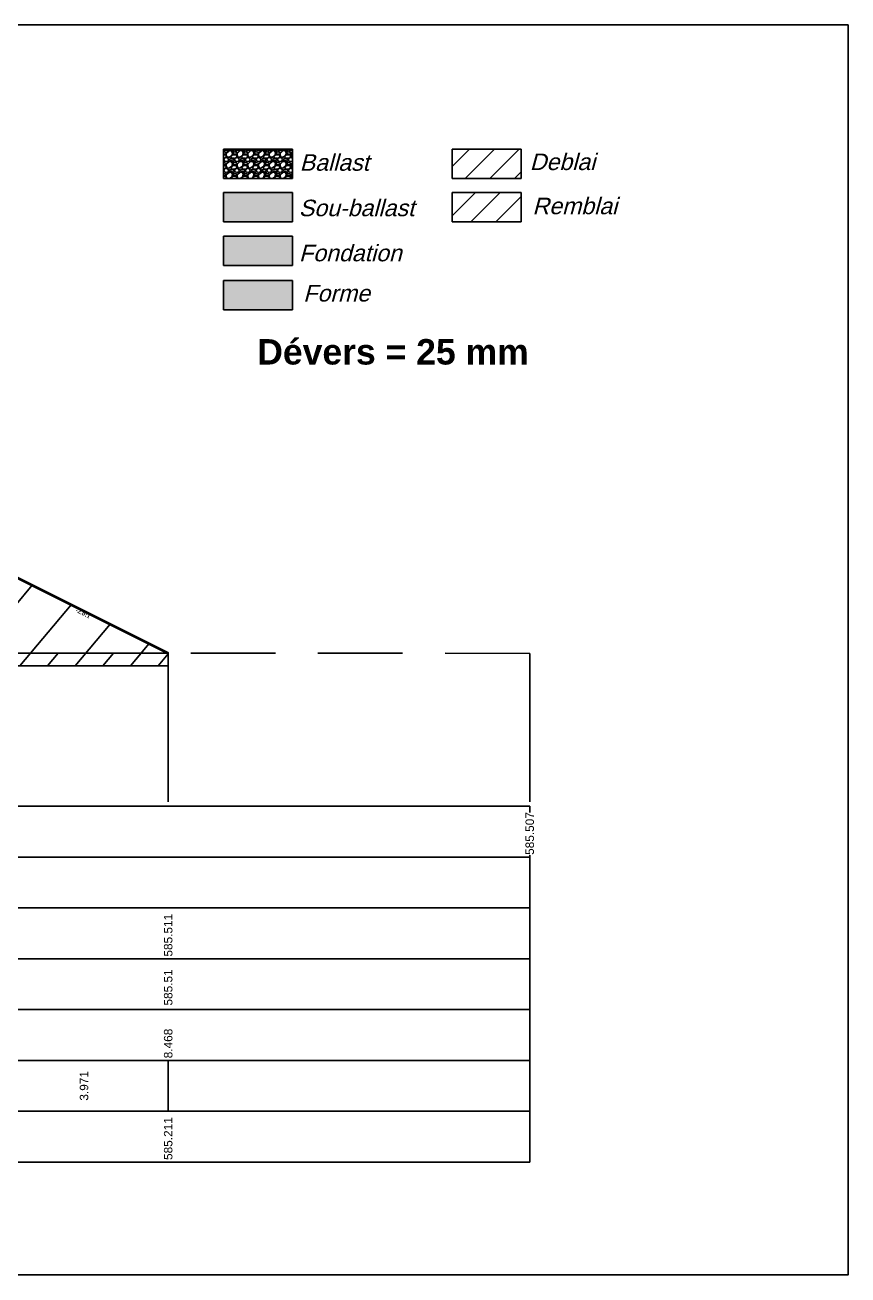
# Model space of a CAD drawing. Header units: millimetres. Extents: x 2762 to 3076, y 916 to 3305.
# Drawn here: x 2903.47 to 2922.89, y 2505.62 to 2535.12 of the extents above; entities that cross this region are included whole.
import ezdxf

# ---------------------------------------------------------------- set-up
doc = ezdxf.new("R2010")
doc.units = ezdxf.units.MM
doc.header["$LTSCALE"] = 2
doc.linetypes.add('CACHE', pattern=[9.525, 6.35, -3.175])
doc.linetypes.add('DASHED', pattern=[0.75, 0.5, -0.25])
for name, color, linetype in [('C-ANNO-TABL-TEXT', 150, 'Continuous'), ('C-ROAD-CORR', 5, 'Continuous'), ('C-ROAD-SCTN', 7, 'Continuous')]:
    doc.layers.add(name, color=color, linetype=linetype)
doc.styles.add('ARIAL', font='arial.ttf')
doc.styles.add('C3D_Etiquette', font='romans.shx')
doc.styles.add('C3D_Profil_Travers', font='romans.shx')
doc.styles.get("Standard").update_dxf_attribs({"font": 'arial.ttf'})

msp = doc.modelspace()

# ---------------------------------------------------------------- hatches: boundary and pattern name
h = msp.add_hatch(color=11)
h.dxf.hatch_style = 1
h.paths.add_polyline_path([(2909.781, 2531.166), (2908.155, 2531.166), (2908.155, 2530.474), (2909.781, 2530.474)])
h = msp.add_hatch(color=30)
h.dxf.hatch_style = 1
h.paths.add_polyline_path([(2909.781, 2530.138), (2908.155, 2530.138), (2908.155, 2529.446), (2909.781, 2529.446)])
h = msp.add_hatch(color=83)
h.dxf.hatch_style = 1
h.paths.add_polyline_path([(2909.781, 2529.092), (2908.155, 2529.092), (2908.155, 2528.401), (2909.781, 2528.401)])
at = {"linetype": 'Continuous', "lineweight": -3}
h = msp.add_hatch(dxfattribs=at)
h.set_pattern_fill('_U', color=3, angle=50, style=0, pattern_type=0)
h.set_pattern_definition([(50, (2889.0098, 2520.0203), (-0.766044, 0.64279), [])])
h.paths.add_polyline_path([(2889.01, 2520.02), (2889.01, 2520.32), (2892.483, 2522.057), (2900.48, 2522.377), (2902.876, 2522.281), (2906.848, 2520.295), (2906.848, 2519.995), (2898.163, 2519.999), (2892.188, 2520.011)])
h = msp.add_hatch(dxfattribs=at)
h.set_pattern_fill('_U', color=150, scale=0.5, angle=50, style=0, pattern_type=0)
h.set_pattern_definition([(50, (2889.00977, 2520.02026), (-0.383022, 0.321394), [])])
h.paths.add_polyline_path([(2889.01, 2520.02), (2889.01, 2520.32), (2892.188, 2520.311), (2898.163, 2520.299), (2906.848, 2520.295), (2906.848, 2519.995), (2898.163, 2519.999), (2892.188, 2520.011)])

# ---------------------------------------------------------------- linework, layer by layer
for p, q in [((2908.155, 2532.193), (2909.781, 2532.193)), ((2908.155, 2531.501), (2908.155, 2532.193)), ((2909.781, 2532.193), (2909.781, 2531.501)), ((2913.548, 2532.193), (2915.174, 2532.193)), ((2913.548, 2531.501), (2913.548, 2532.193)), ((2915.174, 2532.193), (2915.174, 2531.501)), ((2909.781, 2531.501), (2908.155, 2531.501)), ((2915.174, 2531.501), (2913.548, 2531.501)), ((2908.155, 2531.166), (2909.781, 2531.166)), ((2908.155, 2530.474), (2908.155, 2531.166)), ((2909.781, 2531.166), (2909.781, 2530.474)), ((2913.548, 2531.166), (2915.174, 2531.166)), ((2913.548, 2530.474), (2913.548, 2531.166)), ((2915.174, 2531.166), (2915.174, 2530.474)), ((2909.781, 2530.474), (2908.155, 2530.474)), ((2915.174, 2530.474), (2913.548, 2530.474)), ((2908.155, 2530.138), (2909.781, 2530.138)), ((2908.155, 2529.446), (2908.155, 2530.138)), ((2909.781, 2530.138), (2909.781, 2529.446)), ((2909.781, 2529.446), (2908.155, 2529.446)), ((2908.155, 2529.092), (2909.781, 2529.092)), ((2908.155, 2528.401), (2908.155, 2529.092)), ((2909.781, 2529.092), (2909.781, 2528.401)), ((2909.781, 2528.401), (2908.155, 2528.401))]:
    msp.add_line(p, q)
at = {"linetype": 'Continuous'}
for p, q in [((2908.158, 2532.147), (2908.155, 2532.148)), ((2908.155, 2532.145), (2908.158, 2532.147)), ((2908.195, 2532.118), (2908.155, 2532.124)), ((2908.155, 2532.079), (2908.205, 2532.073)), ((2908.155, 2532.058), (2908.181, 2532.058)), ((2908.207, 2531.994), (2908.155, 2531.966)), ((2908.161, 2532.193), (2908.174, 2532.162)), ((2908.173, 2532.162), (2908.216, 2532.15)), ((2908.176, 2531.98), (2908.217, 2531.993)), ((2908.18, 2532.06), (2908.214, 2532.037)), ((2908.218, 2532.102), (2908.197, 2532.12)), ((2908.204, 2532.063), (2908.217, 2532.086)), ((2908.214, 2532.035), (2908.204, 2532)), ((2908.216, 2532.15), (2908.26, 2532.162)), ((2908.216, 2531.991), (2908.257, 2531.976)), ((2908.219, 2532.104), (2908.217, 2532.05)), ((2908.217, 2532.086), (2908.217, 2532.101)), ((2908.217, 2532.051), (2908.237, 2532.002)), ((2908.284, 2532.15), (2908.225, 2532.097)), ((2908.237, 2532), (2908.29, 2531.997)), ((2908.26, 2532.162), (2908.271, 2532.193)), ((2908.337, 2532.15), (2908.276, 2532.155)), ((2908.29, 2532), (2908.346, 2532.043)), ((2908.317, 2532.167), (2908.293, 2532.193)), ((2908.36, 2532.173), (2908.302, 2532.168)), ((2908.324, 2532.007), (2908.369, 2532.058)), ((2908.343, 2531.978), (2908.325, 2532.008)), ((2908.364, 2532.105), (2908.336, 2532.151)), ((2908.346, 2532.043), (2908.366, 2532.106)), ((2908.363, 2532.15), (2908.373, 2532.124)), ((2908.382, 2532.158), (2908.364, 2532.15)), ((2908.369, 2532.058), (2908.435, 2532.058)), ((2908.374, 2532.124), (2908.412, 2532.147)), ((2908.399, 2532.127), (2908.374, 2532.101)), ((2908.374, 2532.101), (2908.394, 2532.071)), ((2908.394, 2532.193), (2908.376, 2532.173)), ((2908.412, 2532.147), (2908.381, 2532.157)), ((2908.395, 2532.08), (2908.459, 2532.073)), ((2908.449, 2532.118), (2908.399, 2532.126)), ((2908.461, 2531.994), (2908.408, 2531.966)), ((2908.415, 2532.193), (2908.428, 2532.162)), ((2908.427, 2532.162), (2908.47, 2532.15)), ((2908.43, 2531.98), (2908.471, 2531.993)), ((2908.434, 2532.06), (2908.468, 2532.037)), ((2908.472, 2532.102), (2908.451, 2532.12)), ((2908.458, 2532.063), (2908.471, 2532.086)), ((2908.468, 2532.035), (2908.458, 2532)), ((2908.47, 2532.15), (2908.514, 2532.162)), ((2908.47, 2531.991), (2908.511, 2531.976)), ((2908.473, 2532.104), (2908.471, 2532.05)), ((2908.471, 2532.086), (2908.471, 2532.101)), ((2908.471, 2532.051), (2908.491, 2532.002)), ((2908.538, 2532.15), (2908.479, 2532.097)), ((2908.491, 2532), (2908.544, 2531.997)), ((2908.514, 2532.162), (2908.525, 2532.193)), ((2908.591, 2532.15), (2908.53, 2532.155)), ((2908.544, 2532), (2908.6, 2532.043)), ((2908.571, 2532.167), (2908.547, 2532.193)), ((2908.614, 2532.173), (2908.556, 2532.168)), ((2908.578, 2532.007), (2908.623, 2532.058)), ((2908.597, 2531.978), (2908.579, 2532.008)), ((2908.618, 2532.105), (2908.59, 2532.151)), ((2908.6, 2532.043), (2908.62, 2532.106)), ((2908.617, 2532.15), (2908.627, 2532.124)), ((2908.636, 2532.158), (2908.618, 2532.15)), ((2908.623, 2532.058), (2908.689, 2532.058)), ((2908.628, 2532.124), (2908.666, 2532.147)), ((2908.653, 2532.127), (2908.628, 2532.101)), ((2908.628, 2532.101), (2908.648, 2532.071)), ((2908.648, 2532.193), (2908.63, 2532.173)), ((2908.666, 2532.147), (2908.635, 2532.157)), ((2908.649, 2532.08), (2908.713, 2532.073)), ((2908.703, 2532.118), (2908.653, 2532.126)), ((2908.715, 2531.994), (2908.662, 2531.966)), ((2908.669, 2532.193), (2908.682, 2532.162)), ((2908.681, 2532.162), (2908.724, 2532.15)), ((2908.684, 2531.98), (2908.725, 2531.993)), ((2908.688, 2532.06), (2908.722, 2532.037)), ((2908.726, 2532.102), (2908.705, 2532.12)), ((2908.712, 2532.063), (2908.725, 2532.086)), ((2908.722, 2532.035), (2908.712, 2532)), ((2908.724, 2532.15), (2908.768, 2532.162)), ((2908.724, 2531.991), (2908.765, 2531.976)), ((2908.727, 2532.104), (2908.725, 2532.05)), ((2908.725, 2532.086), (2908.725, 2532.101)), ((2908.725, 2532.051), (2908.745, 2532.002)), ((2908.792, 2532.15), (2908.733, 2532.097)), ((2908.745, 2532), (2908.798, 2531.997)), ((2908.768, 2532.162), (2908.779, 2532.193)), ((2908.845, 2532.15), (2908.784, 2532.155)), ((2908.798, 2532), (2908.854, 2532.043)), ((2908.825, 2532.167), (2908.801, 2532.193)), ((2908.868, 2532.173), (2908.81, 2532.168)), ((2908.832, 2532.007), (2908.877, 2532.058)), ((2908.851, 2531.978), (2908.833, 2532.008)), ((2908.872, 2532.105), (2908.844, 2532.151)), ((2908.854, 2532.043), (2908.874, 2532.106)), ((2908.871, 2532.15), (2908.881, 2532.124)), ((2908.89, 2532.158), (2908.872, 2532.15)), ((2908.877, 2532.058), (2908.943, 2532.058)), ((2908.882, 2532.124), (2908.92, 2532.147)), ((2908.907, 2532.127), (2908.882, 2532.101)), ((2908.882, 2532.101), (2908.902, 2532.071)), ((2908.902, 2532.193), (2908.884, 2532.173)), ((2908.92, 2532.147), (2908.889, 2532.157)), ((2908.903, 2532.08), (2908.967, 2532.073)), ((2908.957, 2532.118), (2908.907, 2532.126)), ((2908.969, 2531.994), (2908.916, 2531.966)), ((2908.923, 2532.193), (2908.936, 2532.162)), ((2908.935, 2532.162), (2908.978, 2532.15)), ((2908.938, 2531.98), (2908.979, 2531.993)), ((2908.942, 2532.06), (2908.976, 2532.037)), ((2908.98, 2532.102), (2908.959, 2532.12)), ((2908.966, 2532.063), (2908.979, 2532.086)), ((2908.976, 2532.035), (2908.966, 2532)), ((2908.978, 2532.15), (2909.022, 2532.162)), ((2908.978, 2531.991), (2909.019, 2531.976)), ((2908.981, 2532.104), (2908.979, 2532.05)), ((2908.979, 2532.086), (2908.979, 2532.101)), ((2908.979, 2532.051), (2908.999, 2532.002)), ((2909.046, 2532.15), (2908.987, 2532.097)), ((2908.999, 2532), (2909.052, 2531.997)), ((2909.022, 2532.162), (2909.033, 2532.193)), ((2909.099, 2532.15), (2909.038, 2532.155)), ((2909.052, 2532), (2909.108, 2532.043)), ((2909.079, 2532.167), (2909.055, 2532.193)), ((2909.122, 2532.173), (2909.064, 2532.168)), ((2909.086, 2532.007), (2909.131, 2532.058)), ((2909.105, 2531.978), (2909.087, 2532.008)), ((2909.126, 2532.105), (2909.098, 2532.151)), ((2909.108, 2532.043), (2909.128, 2532.106)), ((2909.125, 2532.15), (2909.135, 2532.124)), ((2909.144, 2532.158), (2909.126, 2532.15)), ((2909.131, 2532.058), (2909.197, 2532.058)), ((2909.136, 2532.124), (2909.174, 2532.147)), ((2909.161, 2532.127), (2909.136, 2532.101)), ((2909.136, 2532.101), (2909.156, 2532.071)), ((2909.156, 2532.193), (2909.138, 2532.173)), ((2909.174, 2532.147), (2909.143, 2532.157)), ((2909.157, 2532.08), (2909.221, 2532.073)), ((2909.211, 2532.118), (2909.161, 2532.126)), ((2909.223, 2531.994), (2909.17, 2531.966)), ((2909.177, 2532.193), (2909.19, 2532.162)), ((2909.189, 2532.162), (2909.232, 2532.15)), ((2909.192, 2531.98), (2909.233, 2531.993)), ((2909.196, 2532.06), (2909.23, 2532.037)), ((2909.234, 2532.102), (2909.213, 2532.12)), ((2909.22, 2532.063), (2909.233, 2532.086)), ((2909.23, 2532.035), (2909.22, 2532)), ((2909.232, 2532.15), (2909.276, 2532.162)), ((2909.232, 2531.991), (2909.273, 2531.976)), ((2909.235, 2532.104), (2909.233, 2532.05)), ((2909.233, 2532.086), (2909.233, 2532.101)), ((2909.233, 2532.051), (2909.253, 2532.002)), ((2909.3, 2532.15), (2909.241, 2532.097)), ((2909.253, 2532), (2909.306, 2531.997)), ((2909.276, 2532.162), (2909.287, 2532.193)), ((2909.353, 2532.15), (2909.292, 2532.155)), ((2909.306, 2532), (2909.362, 2532.043)), ((2909.333, 2532.167), (2909.309, 2532.193)), ((2909.376, 2532.173), (2909.318, 2532.168)), ((2909.34, 2532.007), (2909.385, 2532.058)), ((2909.359, 2531.978), (2909.341, 2532.008)), ((2909.38, 2532.105), (2909.352, 2532.151)), ((2909.362, 2532.043), (2909.382, 2532.106)), ((2909.379, 2532.15), (2909.389, 2532.124)), ((2909.398, 2532.158), (2909.38, 2532.15)), ((2909.385, 2532.058), (2909.451, 2532.058)), ((2909.39, 2532.124), (2909.428, 2532.147)), ((2909.415, 2532.127), (2909.39, 2532.101)), ((2909.39, 2532.101), (2909.41, 2532.071)), ((2909.41, 2532.193), (2909.392, 2532.173)), ((2909.428, 2532.147), (2909.397, 2532.157)), ((2909.411, 2532.08), (2909.475, 2532.073)), ((2909.465, 2532.118), (2909.415, 2532.126)), ((2909.477, 2531.994), (2909.424, 2531.966)), ((2909.431, 2532.193), (2909.444, 2532.162)), ((2909.443, 2532.162), (2909.486, 2532.15)), ((2909.446, 2531.98), (2909.487, 2531.993)), ((2909.45, 2532.06), (2909.484, 2532.037)), ((2909.488, 2532.102), (2909.467, 2532.12)), ((2909.474, 2532.063), (2909.487, 2532.086)), ((2909.484, 2532.035), (2909.474, 2532)), ((2909.486, 2532.15), (2909.53, 2532.162)), ((2909.486, 2531.991), (2909.527, 2531.976)), ((2909.489, 2532.104), (2909.487, 2532.05)), ((2909.487, 2532.086), (2909.487, 2532.101)), ((2909.487, 2532.051), (2909.507, 2532.002)), ((2909.554, 2532.15), (2909.495, 2532.097)), ((2909.507, 2532), (2909.56, 2531.997)), ((2909.53, 2532.162), (2909.541, 2532.193)), ((2909.607, 2532.15), (2909.546, 2532.155)), ((2909.56, 2532), (2909.616, 2532.043)), ((2909.587, 2532.167), (2909.563, 2532.193)), ((2909.63, 2532.173), (2909.572, 2532.168)), ((2909.594, 2532.007), (2909.639, 2532.058)), ((2909.613, 2531.978), (2909.595, 2532.008)), ((2909.634, 2532.105), (2909.606, 2532.151)), ((2909.616, 2532.043), (2909.636, 2532.106)), ((2909.633, 2532.15), (2909.643, 2532.124)), ((2909.652, 2532.158), (2909.634, 2532.15)), ((2909.639, 2532.058), (2909.705, 2532.058)), ((2909.644, 2532.124), (2909.682, 2532.147)), ((2909.669, 2532.127), (2909.644, 2532.101)), ((2909.644, 2532.101), (2909.664, 2532.071)), ((2909.664, 2532.193), (2909.646, 2532.173)), ((2909.682, 2532.147), (2909.651, 2532.157)), ((2909.665, 2532.08), (2909.729, 2532.073)), ((2909.719, 2532.118), (2909.669, 2532.126)), ((2909.731, 2531.994), (2909.678, 2531.966)), ((2909.685, 2532.193), (2909.698, 2532.162)), ((2909.697, 2532.162), (2909.74, 2532.15)), ((2909.7, 2531.98), (2909.741, 2531.993)), ((2909.704, 2532.06), (2909.738, 2532.037)), ((2909.742, 2532.102), (2909.721, 2532.12)), ((2909.728, 2532.063), (2909.741, 2532.086)), ((2909.738, 2532.035), (2909.728, 2532)), ((2909.74, 2532.15), (2909.781, 2532.162)), ((2909.74, 2531.991), (2909.781, 2531.976)), ((2909.743, 2532.104), (2909.741, 2532.05)), ((2909.741, 2532.086), (2909.741, 2532.101)), ((2909.741, 2532.051), (2909.761, 2532.002)), ((2909.781, 2532.126), (2909.749, 2532.097)), ((2909.761, 2532), (2909.781, 2531.999)), ((2908.158, 2531.893), (2908.155, 2531.894)), ((2908.155, 2531.891), (2908.158, 2531.893)), ((2908.195, 2531.864), (2908.155, 2531.87)), ((2908.155, 2531.825), (2908.205, 2531.819)), ((2908.155, 2531.804), (2908.181, 2531.804)), ((2908.207, 2531.74), (2908.155, 2531.712)), ((2908.159, 2531.944), (2908.174, 2531.908)), ((2908.16, 2531.944), (2908.176, 2531.979)), ((2908.16, 2531.69), (2908.176, 2531.725)), ((2908.173, 2531.908), (2908.216, 2531.896)), ((2908.176, 2531.726), (2908.217, 2531.739)), ((2908.18, 2531.806), (2908.214, 2531.783)), ((2908.218, 2531.848), (2908.197, 2531.866)), ((2908.204, 2531.809), (2908.217, 2531.832)), ((2908.214, 2531.781), (2908.204, 2531.746)), ((2908.216, 2531.896), (2908.26, 2531.908)), ((2908.216, 2531.737), (2908.257, 2531.722)), ((2908.219, 2531.85), (2908.217, 2531.796)), ((2908.217, 2531.832), (2908.217, 2531.847)), ((2908.217, 2531.797), (2908.237, 2531.748)), ((2908.284, 2531.896), (2908.225, 2531.843)), ((2908.237, 2531.746), (2908.29, 2531.743)), ((2908.256, 2531.977), (2908.271, 2531.944)), ((2908.256, 2531.723), (2908.271, 2531.69)), ((2908.26, 2531.908), (2908.273, 2531.944)), ((2908.337, 2531.896), (2908.276, 2531.901)), ((2908.317, 2531.913), (2908.289, 2531.944)), ((2908.29, 2531.944), (2908.298, 2531.964)), ((2908.29, 2531.746), (2908.346, 2531.789)), ((2908.29, 2531.69), (2908.298, 2531.71)), ((2908.346, 2531.963), (2908.298, 2531.958)), ((2908.346, 2531.709), (2908.298, 2531.704)), ((2908.36, 2531.919), (2908.302, 2531.914)), ((2908.324, 2531.753), (2908.369, 2531.804)), ((2908.343, 2531.724), (2908.325, 2531.754)), ((2908.364, 2531.851), (2908.336, 2531.897)), ((2908.405, 2531.974), (2908.341, 2531.979)), ((2908.405, 2531.72), (2908.341, 2531.725)), ((2908.397, 2531.956), (2908.346, 2531.969)), ((2908.346, 2531.789), (2908.366, 2531.852)), ((2908.397, 2531.702), (2908.346, 2531.715)), ((2908.363, 2531.896), (2908.373, 2531.87)), ((2908.382, 2531.904), (2908.364, 2531.896)), ((2908.369, 2531.804), (2908.435, 2531.804)), ((2908.374, 2531.87), (2908.412, 2531.893)), ((2908.399, 2531.873), (2908.374, 2531.847)), ((2908.374, 2531.847), (2908.394, 2531.817)), ((2908.399, 2531.944), (2908.376, 2531.919)), ((2908.399, 2531.69), (2908.376, 2531.665)), ((2908.412, 2531.893), (2908.381, 2531.903)), ((2908.395, 2531.826), (2908.459, 2531.819)), ((2908.399, 2531.944), (2908.397, 2531.956)), ((2908.399, 2531.69), (2908.397, 2531.702)), ((2908.449, 2531.864), (2908.399, 2531.872)), ((2908.461, 2531.74), (2908.408, 2531.712)), ((2908.413, 2531.944), (2908.428, 2531.908)), ((2908.414, 2531.944), (2908.43, 2531.979)), ((2908.414, 2531.69), (2908.43, 2531.725)), ((2908.427, 2531.908), (2908.47, 2531.896)), ((2908.43, 2531.726), (2908.471, 2531.739)), ((2908.434, 2531.806), (2908.468, 2531.783)), ((2908.472, 2531.848), (2908.451, 2531.866)), ((2908.458, 2531.809), (2908.471, 2531.832)), ((2908.468, 2531.781), (2908.458, 2531.746)), ((2908.47, 2531.896), (2908.514, 2531.908)), ((2908.47, 2531.737), (2908.511, 2531.722)), ((2908.473, 2531.85), (2908.471, 2531.796)), ((2908.471, 2531.832), (2908.471, 2531.847)), ((2908.471, 2531.797), (2908.491, 2531.748)), ((2908.538, 2531.896), (2908.479, 2531.843)), ((2908.491, 2531.746), (2908.544, 2531.743)), ((2908.51, 2531.977), (2908.525, 2531.944)), ((2908.51, 2531.723), (2908.525, 2531.69)), ((2908.514, 2531.908), (2908.527, 2531.944)), ((2908.591, 2531.896), (2908.53, 2531.901)), ((2908.571, 2531.913), (2908.543, 2531.944)), ((2908.544, 2531.944), (2908.552, 2531.964)), ((2908.544, 2531.746), (2908.6, 2531.789)), ((2908.544, 2531.69), (2908.552, 2531.71)), ((2908.6, 2531.963), (2908.552, 2531.958)), ((2908.6, 2531.709), (2908.552, 2531.704)), ((2908.614, 2531.919), (2908.556, 2531.914)), ((2908.578, 2531.753), (2908.623, 2531.804)), ((2908.597, 2531.724), (2908.579, 2531.754)), ((2908.618, 2531.851), (2908.59, 2531.897)), ((2908.659, 2531.974), (2908.595, 2531.979)), ((2908.659, 2531.72), (2908.595, 2531.725)), ((2908.651, 2531.956), (2908.6, 2531.969)), ((2908.6, 2531.789), (2908.62, 2531.852)), ((2908.651, 2531.702), (2908.6, 2531.715)), ((2908.617, 2531.896), (2908.627, 2531.87)), ((2908.636, 2531.904), (2908.618, 2531.896)), ((2908.623, 2531.804), (2908.689, 2531.804)), ((2908.628, 2531.87), (2908.666, 2531.893)), ((2908.653, 2531.873), (2908.628, 2531.847)), ((2908.628, 2531.847), (2908.648, 2531.817)), ((2908.653, 2531.944), (2908.63, 2531.919)), ((2908.653, 2531.69), (2908.63, 2531.665)), ((2908.666, 2531.893), (2908.635, 2531.903)), ((2908.649, 2531.826), (2908.713, 2531.819)), ((2908.653, 2531.944), (2908.651, 2531.956)), ((2908.653, 2531.69), (2908.651, 2531.702)), ((2908.703, 2531.864), (2908.653, 2531.872)), ((2908.715, 2531.74), (2908.662, 2531.712)), ((2908.667, 2531.944), (2908.682, 2531.908)), ((2908.668, 2531.944), (2908.684, 2531.979)), ((2908.668, 2531.69), (2908.684, 2531.725)), ((2908.681, 2531.908), (2908.724, 2531.896)), ((2908.684, 2531.726), (2908.725, 2531.739)), ((2908.688, 2531.806), (2908.722, 2531.783)), ((2908.726, 2531.848), (2908.705, 2531.866)), ((2908.712, 2531.809), (2908.725, 2531.832)), ((2908.722, 2531.781), (2908.712, 2531.746)), ((2908.724, 2531.896), (2908.768, 2531.908)), ((2908.724, 2531.737), (2908.765, 2531.722)), ((2908.727, 2531.85), (2908.725, 2531.796)), ((2908.725, 2531.832), (2908.725, 2531.847)), ((2908.725, 2531.797), (2908.745, 2531.748)), ((2908.792, 2531.896), (2908.733, 2531.843)), ((2908.745, 2531.746), (2908.798, 2531.743)), ((2908.764, 2531.977), (2908.779, 2531.944)), ((2908.764, 2531.723), (2908.779, 2531.69)), ((2908.768, 2531.908), (2908.781, 2531.944)), ((2908.845, 2531.896), (2908.784, 2531.901)), ((2908.825, 2531.913), (2908.797, 2531.944)), ((2908.798, 2531.944), (2908.806, 2531.964)), ((2908.798, 2531.746), (2908.854, 2531.789)), ((2908.798, 2531.69), (2908.806, 2531.71)), ((2908.854, 2531.963), (2908.806, 2531.958)), ((2908.854, 2531.709), (2908.806, 2531.704)), ((2908.868, 2531.919), (2908.81, 2531.914)), ((2908.832, 2531.753), (2908.877, 2531.804)), ((2908.851, 2531.724), (2908.833, 2531.754)), ((2908.872, 2531.851), (2908.844, 2531.897)), ((2908.913, 2531.974), (2908.849, 2531.979)), ((2908.913, 2531.72), (2908.849, 2531.725)), ((2908.905, 2531.956), (2908.854, 2531.969)), ((2908.854, 2531.789), (2908.874, 2531.852)), ((2908.905, 2531.702), (2908.854, 2531.715)), ((2908.871, 2531.896), (2908.881, 2531.87)), ((2908.89, 2531.904), (2908.872, 2531.896)), ((2908.877, 2531.804), (2908.943, 2531.804)), ((2908.882, 2531.87), (2908.92, 2531.893)), ((2908.907, 2531.873), (2908.882, 2531.847)), ((2908.882, 2531.847), (2908.902, 2531.817)), ((2908.907, 2531.944), (2908.884, 2531.919)), ((2908.907, 2531.69), (2908.884, 2531.665)), ((2908.92, 2531.893), (2908.889, 2531.903)), ((2908.903, 2531.826), (2908.967, 2531.819)), ((2908.907, 2531.944), (2908.905, 2531.956)), ((2908.907, 2531.69), (2908.905, 2531.702)), ((2908.957, 2531.864), (2908.907, 2531.872)), ((2908.969, 2531.74), (2908.916, 2531.712)), ((2908.921, 2531.944), (2908.936, 2531.908)), ((2908.922, 2531.944), (2908.938, 2531.979)), ((2908.922, 2531.69), (2908.938, 2531.725)), ((2908.935, 2531.908), (2908.978, 2531.896)), ((2908.938, 2531.726), (2908.979, 2531.739)), ((2908.942, 2531.806), (2908.976, 2531.783)), ((2908.98, 2531.848), (2908.959, 2531.866)), ((2908.966, 2531.809), (2908.979, 2531.832)), ((2908.976, 2531.781), (2908.966, 2531.746)), ((2908.978, 2531.896), (2909.022, 2531.908)), ((2908.978, 2531.737), (2909.019, 2531.722)), ((2908.981, 2531.85), (2908.979, 2531.796)), ((2908.979, 2531.832), (2908.979, 2531.847)), ((2908.979, 2531.797), (2908.999, 2531.748)), ((2909.046, 2531.896), (2908.987, 2531.843)), ((2908.999, 2531.746), (2909.052, 2531.743)), ((2909.018, 2531.977), (2909.033, 2531.944)), ((2909.018, 2531.723), (2909.033, 2531.69)), ((2909.022, 2531.908), (2909.035, 2531.944)), ((2909.099, 2531.896), (2909.038, 2531.901)), ((2909.079, 2531.913), (2909.051, 2531.944)), ((2909.052, 2531.944), (2909.06, 2531.964)), ((2909.052, 2531.746), (2909.108, 2531.789)), ((2909.052, 2531.69), (2909.06, 2531.71)), ((2909.108, 2531.963), (2909.06, 2531.958)), ((2909.108, 2531.709), (2909.06, 2531.704)), ((2909.122, 2531.919), (2909.064, 2531.914)), ((2909.086, 2531.753), (2909.131, 2531.804)), ((2909.105, 2531.724), (2909.087, 2531.754)), ((2909.126, 2531.851), (2909.098, 2531.897)), ((2909.167, 2531.974), (2909.103, 2531.979)), ((2909.167, 2531.72), (2909.103, 2531.725)), ((2909.159, 2531.956), (2909.108, 2531.969)), ((2909.108, 2531.789), (2909.128, 2531.852)), ((2909.159, 2531.702), (2909.108, 2531.715)), ((2909.125, 2531.896), (2909.135, 2531.87)), ((2909.144, 2531.904), (2909.126, 2531.896)), ((2909.131, 2531.804), (2909.197, 2531.804)), ((2909.136, 2531.87), (2909.174, 2531.893)), ((2909.161, 2531.873), (2909.136, 2531.847)), ((2909.136, 2531.847), (2909.156, 2531.817)), ((2909.161, 2531.944), (2909.138, 2531.919)), ((2909.161, 2531.69), (2909.138, 2531.665)), ((2909.174, 2531.893), (2909.143, 2531.903)), ((2909.157, 2531.826), (2909.221, 2531.819)), ((2909.161, 2531.944), (2909.159, 2531.956)), ((2909.161, 2531.69), (2909.159, 2531.702)), ((2909.211, 2531.864), (2909.161, 2531.872)), ((2909.223, 2531.74), (2909.17, 2531.712)), ((2909.175, 2531.944), (2909.19, 2531.908)), ((2909.176, 2531.944), (2909.192, 2531.979)), ((2909.176, 2531.69), (2909.192, 2531.725)), ((2909.189, 2531.908), (2909.232, 2531.896)), ((2909.192, 2531.726), (2909.233, 2531.739)), ((2909.196, 2531.806), (2909.23, 2531.783)), ((2909.234, 2531.848), (2909.213, 2531.866)), ((2909.22, 2531.809), (2909.233, 2531.832)), ((2909.23, 2531.781), (2909.22, 2531.746)), ((2909.232, 2531.896), (2909.276, 2531.908)), ((2909.232, 2531.737), (2909.273, 2531.722)), ((2909.235, 2531.85), (2909.233, 2531.796)), ((2909.233, 2531.832), (2909.233, 2531.847)), ((2909.233, 2531.797), (2909.253, 2531.748)), ((2909.3, 2531.896), (2909.241, 2531.843)), ((2909.253, 2531.746), (2909.306, 2531.743)), ((2909.272, 2531.977), (2909.287, 2531.944)), ((2909.272, 2531.723), (2909.287, 2531.69)), ((2909.276, 2531.908), (2909.289, 2531.944)), ((2909.353, 2531.896), (2909.292, 2531.901)), ((2909.333, 2531.913), (2909.305, 2531.944)), ((2909.306, 2531.944), (2909.314, 2531.964)), ((2909.306, 2531.746), (2909.362, 2531.789)), ((2909.306, 2531.69), (2909.314, 2531.71)), ((2909.362, 2531.963), (2909.314, 2531.958)), ((2909.362, 2531.709), (2909.314, 2531.704)), ((2909.376, 2531.919), (2909.318, 2531.914)), ((2909.34, 2531.753), (2909.385, 2531.804)), ((2909.359, 2531.724), (2909.341, 2531.754)), ((2909.38, 2531.851), (2909.352, 2531.897)), ((2909.421, 2531.974), (2909.357, 2531.979)), ((2909.421, 2531.72), (2909.357, 2531.725)), ((2909.413, 2531.956), (2909.362, 2531.969)), ((2909.362, 2531.789), (2909.382, 2531.852)), ((2909.413, 2531.702), (2909.362, 2531.715)), ((2909.379, 2531.896), (2909.389, 2531.87)), ((2909.398, 2531.904), (2909.38, 2531.896)), ((2909.385, 2531.804), (2909.451, 2531.804)), ((2909.39, 2531.87), (2909.428, 2531.893)), ((2909.415, 2531.873), (2909.39, 2531.847)), ((2909.39, 2531.847), (2909.41, 2531.817)), ((2909.415, 2531.944), (2909.392, 2531.919)), ((2909.415, 2531.69), (2909.392, 2531.665)), ((2909.428, 2531.893), (2909.397, 2531.903)), ((2909.411, 2531.826), (2909.475, 2531.819)), ((2909.415, 2531.944), (2909.413, 2531.956)), ((2909.415, 2531.69), (2909.413, 2531.702)), ((2909.465, 2531.864), (2909.415, 2531.872)), ((2909.477, 2531.74), (2909.424, 2531.712)), ((2909.429, 2531.944), (2909.444, 2531.908)), ((2909.43, 2531.944), (2909.446, 2531.979)), ((2909.43, 2531.69), (2909.446, 2531.725)), ((2909.443, 2531.908), (2909.486, 2531.896)), ((2909.446, 2531.726), (2909.487, 2531.739)), ((2909.45, 2531.806), (2909.484, 2531.783)), ((2909.488, 2531.848), (2909.467, 2531.866)), ((2909.474, 2531.809), (2909.487, 2531.832)), ((2909.484, 2531.781), (2909.474, 2531.746)), ((2909.486, 2531.896), (2909.53, 2531.908)), ((2909.486, 2531.737), (2909.527, 2531.722)), ((2909.489, 2531.85), (2909.487, 2531.796)), ((2909.487, 2531.832), (2909.487, 2531.847)), ((2909.487, 2531.797), (2909.507, 2531.748)), ((2909.554, 2531.896), (2909.495, 2531.843)), ((2909.507, 2531.746), (2909.56, 2531.743)), ((2909.526, 2531.977), (2909.541, 2531.944)), ((2909.526, 2531.723), (2909.541, 2531.69)), ((2909.53, 2531.908), (2909.543, 2531.944)), ((2909.607, 2531.896), (2909.546, 2531.901)), ((2909.587, 2531.913), (2909.559, 2531.944)), ((2909.56, 2531.944), (2909.568, 2531.964)), ((2909.56, 2531.746), (2909.616, 2531.789)), ((2909.56, 2531.69), (2909.568, 2531.71)), ((2909.616, 2531.963), (2909.568, 2531.958)), ((2909.616, 2531.709), (2909.568, 2531.704)), ((2909.63, 2531.919), (2909.572, 2531.914)), ((2909.594, 2531.753), (2909.639, 2531.804)), ((2909.613, 2531.724), (2909.595, 2531.754)), ((2909.634, 2531.851), (2909.606, 2531.897)), ((2909.675, 2531.974), (2909.611, 2531.979)), ((2909.675, 2531.72), (2909.611, 2531.725)), ((2909.667, 2531.956), (2909.616, 2531.969)), ((2909.616, 2531.789), (2909.636, 2531.852)), ((2909.667, 2531.702), (2909.616, 2531.715)), ((2909.633, 2531.896), (2909.643, 2531.87)), ((2909.652, 2531.904), (2909.634, 2531.896)), ((2909.639, 2531.804), (2909.705, 2531.804)), ((2909.644, 2531.87), (2909.682, 2531.893)), ((2909.669, 2531.873), (2909.644, 2531.847)), ((2909.644, 2531.847), (2909.664, 2531.817)), ((2909.669, 2531.944), (2909.646, 2531.919)), ((2909.669, 2531.69), (2909.646, 2531.665)), ((2909.682, 2531.893), (2909.651, 2531.903)), ((2909.665, 2531.826), (2909.729, 2531.819)), ((2909.669, 2531.944), (2909.667, 2531.956)), ((2909.669, 2531.69), (2909.667, 2531.702)), ((2909.719, 2531.864), (2909.669, 2531.872)), ((2909.731, 2531.74), (2909.678, 2531.712)), ((2909.683, 2531.944), (2909.698, 2531.908)), ((2909.684, 2531.944), (2909.7, 2531.979)), ((2909.684, 2531.69), (2909.7, 2531.725)), ((2909.697, 2531.908), (2909.74, 2531.896)), ((2909.7, 2531.726), (2909.741, 2531.739)), ((2909.704, 2531.806), (2909.738, 2531.783)), ((2909.742, 2531.848), (2909.721, 2531.866)), ((2909.728, 2531.809), (2909.741, 2531.832)), ((2909.738, 2531.781), (2909.728, 2531.746)), ((2909.74, 2531.896), (2909.781, 2531.908)), ((2909.74, 2531.737), (2909.781, 2531.722)), ((2909.743, 2531.85), (2909.741, 2531.796)), ((2909.741, 2531.832), (2909.741, 2531.847)), ((2909.741, 2531.797), (2909.761, 2531.748)), ((2909.781, 2531.872), (2909.749, 2531.843)), ((2909.761, 2531.746), (2909.781, 2531.745)), ((2909.78, 2531.977), (2909.781, 2531.975)), ((2909.78, 2531.723), (2909.781, 2531.721)), ((2908.158, 2531.639), (2908.155, 2531.64)), ((2908.155, 2531.637), (2908.158, 2531.639)), ((2908.195, 2531.61), (2908.155, 2531.616)), ((2908.155, 2531.571), (2908.205, 2531.565)), ((2908.155, 2531.55), (2908.181, 2531.55)), ((2908.159, 2531.69), (2908.174, 2531.654)), ((2908.173, 2531.654), (2908.216, 2531.642)), ((2908.18, 2531.552), (2908.214, 2531.529)), ((2908.218, 2531.594), (2908.197, 2531.612)), ((2908.204, 2531.555), (2908.217, 2531.578)), ((2908.214, 2531.527), (2908.206, 2531.501)), ((2908.216, 2531.642), (2908.26, 2531.654)), ((2908.219, 2531.596), (2908.217, 2531.542)), ((2908.217, 2531.578), (2908.217, 2531.593)), ((2908.217, 2531.543), (2908.235, 2531.501)), ((2908.284, 2531.642), (2908.225, 2531.589)), ((2908.26, 2531.654), (2908.273, 2531.69)), ((2908.337, 2531.642), (2908.276, 2531.647)), ((2908.317, 2531.659), (2908.289, 2531.69)), ((2908.36, 2531.665), (2908.302, 2531.66)), ((2908.302, 2531.501), (2908.346, 2531.535)), ((2908.325, 2531.501), (2908.369, 2531.55)), ((2908.364, 2531.597), (2908.336, 2531.643)), ((2908.346, 2531.535), (2908.366, 2531.598)), ((2908.363, 2531.642), (2908.373, 2531.616)), ((2908.382, 2531.65), (2908.364, 2531.642)), ((2908.369, 2531.55), (2908.435, 2531.55)), ((2908.374, 2531.616), (2908.412, 2531.639)), ((2908.399, 2531.619), (2908.374, 2531.593)), ((2908.374, 2531.593), (2908.394, 2531.563)), ((2908.412, 2531.639), (2908.381, 2531.649)), ((2908.395, 2531.572), (2908.459, 2531.565)), ((2908.449, 2531.61), (2908.399, 2531.618)), ((2908.413, 2531.69), (2908.428, 2531.654)), ((2908.427, 2531.654), (2908.47, 2531.642)), ((2908.434, 2531.552), (2908.468, 2531.529)), ((2908.472, 2531.594), (2908.451, 2531.612)), ((2908.458, 2531.555), (2908.471, 2531.578)), ((2908.468, 2531.527), (2908.46, 2531.501)), ((2908.47, 2531.642), (2908.514, 2531.654)), ((2908.473, 2531.596), (2908.471, 2531.542)), ((2908.471, 2531.578), (2908.471, 2531.593)), ((2908.471, 2531.543), (2908.489, 2531.501)), ((2908.538, 2531.642), (2908.479, 2531.589)), ((2908.514, 2531.654), (2908.527, 2531.69)), ((2908.591, 2531.642), (2908.53, 2531.647)), ((2908.571, 2531.659), (2908.543, 2531.69)), ((2908.614, 2531.665), (2908.556, 2531.66)), ((2908.556, 2531.501), (2908.6, 2531.535)), ((2908.579, 2531.501), (2908.623, 2531.55)), ((2908.618, 2531.597), (2908.59, 2531.643)), ((2908.6, 2531.535), (2908.62, 2531.598)), ((2908.617, 2531.642), (2908.627, 2531.616)), ((2908.636, 2531.65), (2908.618, 2531.642)), ((2908.623, 2531.55), (2908.689, 2531.55)), ((2908.628, 2531.616), (2908.666, 2531.639)), ((2908.653, 2531.619), (2908.628, 2531.593)), ((2908.628, 2531.593), (2908.648, 2531.563)), ((2908.666, 2531.639), (2908.635, 2531.649)), ((2908.649, 2531.572), (2908.713, 2531.565)), ((2908.703, 2531.61), (2908.653, 2531.618)), ((2908.667, 2531.69), (2908.682, 2531.654)), ((2908.681, 2531.654), (2908.724, 2531.642)), ((2908.688, 2531.552), (2908.722, 2531.529)), ((2908.726, 2531.594), (2908.705, 2531.612)), ((2908.712, 2531.555), (2908.725, 2531.578)), ((2908.722, 2531.527), (2908.714, 2531.501)), ((2908.724, 2531.642), (2908.768, 2531.654)), ((2908.727, 2531.596), (2908.725, 2531.542)), ((2908.725, 2531.578), (2908.725, 2531.593)), ((2908.725, 2531.543), (2908.743, 2531.501)), ((2908.792, 2531.642), (2908.733, 2531.589)), ((2908.768, 2531.654), (2908.781, 2531.69)), ((2908.845, 2531.642), (2908.784, 2531.647)), ((2908.825, 2531.659), (2908.797, 2531.69)), ((2908.868, 2531.665), (2908.81, 2531.66)), ((2908.81, 2531.501), (2908.854, 2531.535)), ((2908.833, 2531.501), (2908.877, 2531.55)), ((2908.872, 2531.597), (2908.844, 2531.643)), ((2908.854, 2531.535), (2908.874, 2531.598)), ((2908.871, 2531.642), (2908.881, 2531.616)), ((2908.89, 2531.65), (2908.872, 2531.642)), ((2908.877, 2531.55), (2908.943, 2531.55)), ((2908.882, 2531.616), (2908.92, 2531.639)), ((2908.907, 2531.619), (2908.882, 2531.593)), ((2908.882, 2531.593), (2908.902, 2531.563)), ((2908.92, 2531.639), (2908.889, 2531.649)), ((2908.903, 2531.572), (2908.967, 2531.565)), ((2908.957, 2531.61), (2908.907, 2531.618)), ((2908.921, 2531.69), (2908.936, 2531.654)), ((2908.935, 2531.654), (2908.978, 2531.642)), ((2908.942, 2531.552), (2908.976, 2531.529)), ((2908.98, 2531.594), (2908.959, 2531.612)), ((2908.966, 2531.555), (2908.979, 2531.578)), ((2908.976, 2531.527), (2908.968, 2531.501)), ((2908.978, 2531.642), (2909.022, 2531.654)), ((2908.981, 2531.596), (2908.979, 2531.542)), ((2908.979, 2531.578), (2908.979, 2531.593)), ((2908.979, 2531.543), (2908.997, 2531.501)), ((2909.046, 2531.642), (2908.987, 2531.589)), ((2909.022, 2531.654), (2909.035, 2531.69)), ((2909.099, 2531.642), (2909.038, 2531.647)), ((2909.079, 2531.659), (2909.051, 2531.69)), ((2909.122, 2531.665), (2909.064, 2531.66)), ((2909.064, 2531.501), (2909.108, 2531.535)), ((2909.087, 2531.501), (2909.131, 2531.55)), ((2909.126, 2531.597), (2909.098, 2531.643)), ((2909.108, 2531.535), (2909.128, 2531.598)), ((2909.125, 2531.642), (2909.135, 2531.616)), ((2909.144, 2531.65), (2909.126, 2531.642)), ((2909.131, 2531.55), (2909.197, 2531.55)), ((2909.136, 2531.616), (2909.174, 2531.639)), ((2909.161, 2531.619), (2909.136, 2531.593)), ((2909.136, 2531.593), (2909.156, 2531.563)), ((2909.174, 2531.639), (2909.143, 2531.649)), ((2909.157, 2531.572), (2909.221, 2531.565)), ((2909.211, 2531.61), (2909.161, 2531.618)), ((2909.175, 2531.69), (2909.19, 2531.654)), ((2909.189, 2531.654), (2909.232, 2531.642)), ((2909.196, 2531.552), (2909.23, 2531.529)), ((2909.234, 2531.594), (2909.213, 2531.612)), ((2909.22, 2531.555), (2909.233, 2531.578)), ((2909.23, 2531.527), (2909.222, 2531.501)), ((2909.232, 2531.642), (2909.276, 2531.654)), ((2909.235, 2531.596), (2909.233, 2531.542)), ((2909.233, 2531.578), (2909.233, 2531.593)), ((2909.233, 2531.543), (2909.251, 2531.501)), ((2909.3, 2531.642), (2909.241, 2531.589)), ((2909.276, 2531.654), (2909.289, 2531.69)), ((2909.353, 2531.642), (2909.292, 2531.647)), ((2909.333, 2531.659), (2909.305, 2531.69)), ((2909.376, 2531.665), (2909.318, 2531.66)), ((2909.318, 2531.501), (2909.362, 2531.535)), ((2909.341, 2531.501), (2909.385, 2531.55)), ((2909.38, 2531.597), (2909.352, 2531.643)), ((2909.362, 2531.535), (2909.382, 2531.598)), ((2909.379, 2531.642), (2909.389, 2531.616)), ((2909.398, 2531.65), (2909.38, 2531.642)), ((2909.385, 2531.55), (2909.451, 2531.55)), ((2909.39, 2531.616), (2909.428, 2531.639)), ((2909.415, 2531.619), (2909.39, 2531.593)), ((2909.39, 2531.593), (2909.41, 2531.563)), ((2909.428, 2531.639), (2909.397, 2531.649)), ((2909.411, 2531.572), (2909.475, 2531.565)), ((2909.465, 2531.61), (2909.415, 2531.618)), ((2909.429, 2531.69), (2909.444, 2531.654)), ((2909.443, 2531.654), (2909.486, 2531.642)), ((2909.45, 2531.552), (2909.484, 2531.529)), ((2909.488, 2531.594), (2909.467, 2531.612)), ((2909.474, 2531.555), (2909.487, 2531.578)), ((2909.484, 2531.527), (2909.476, 2531.501)), ((2909.486, 2531.642), (2909.53, 2531.654)), ((2909.489, 2531.596), (2909.487, 2531.542)), ((2909.487, 2531.578), (2909.487, 2531.593)), ((2909.487, 2531.543), (2909.505, 2531.501)), ((2909.554, 2531.642), (2909.495, 2531.589)), ((2909.53, 2531.654), (2909.543, 2531.69)), ((2909.607, 2531.642), (2909.546, 2531.647)), ((2909.587, 2531.659), (2909.559, 2531.69)), ((2909.63, 2531.665), (2909.572, 2531.66)), ((2909.572, 2531.501), (2909.616, 2531.535)), ((2909.595, 2531.501), (2909.639, 2531.55)), ((2909.634, 2531.597), (2909.606, 2531.643)), ((2909.616, 2531.535), (2909.636, 2531.598)), ((2909.633, 2531.642), (2909.643, 2531.616)), ((2909.652, 2531.65), (2909.634, 2531.642)), ((2909.639, 2531.55), (2909.705, 2531.55)), ((2909.644, 2531.616), (2909.682, 2531.639)), ((2909.669, 2531.619), (2909.644, 2531.593)), ((2909.644, 2531.593), (2909.664, 2531.563)), ((2909.682, 2531.639), (2909.651, 2531.649)), ((2909.665, 2531.572), (2909.729, 2531.565)), ((2909.719, 2531.61), (2909.669, 2531.618)), ((2909.683, 2531.69), (2909.698, 2531.654)), ((2909.697, 2531.654), (2909.74, 2531.642)), ((2909.704, 2531.552), (2909.738, 2531.529)), ((2909.742, 2531.594), (2909.721, 2531.612)), ((2909.728, 2531.555), (2909.741, 2531.578)), ((2909.738, 2531.527), (2909.73, 2531.501)), ((2909.74, 2531.642), (2909.781, 2531.654)), ((2909.743, 2531.596), (2909.741, 2531.542)), ((2909.741, 2531.578), (2909.741, 2531.593)), ((2909.741, 2531.543), (2909.759, 2531.501)), ((2909.781, 2531.618), (2909.749, 2531.589))]:
    msp.add_line(p, q, dxfattribs=at)
at = {"color": 1, "linetype": 'Continuous'}
for p, q in [((2913.548, 2531.781), (2913.96, 2532.193)), ((2913.852, 2531.501), (2914.544, 2532.193)), ((2914.436, 2531.501), (2915.127, 2532.193)), ((2915.019, 2531.501), (2915.174, 2531.656))]:
    msp.add_line(p, q, dxfattribs=at)
at = {"color": 3, "linetype": 'Continuous'}
for p, q in [((2913.548, 2530.613), (2914.1, 2531.166)), ((2913.992, 2530.474), (2914.684, 2531.166)), ((2914.576, 2530.474), (2915.174, 2531.073)), ((2915.159, 2530.474), (2915.174, 2530.489))]:
    msp.add_line(p, q, dxfattribs=at)
at = {"color": 253, "linetype": 'Continuous', "lineweight": -3}
for p, q in [((2902.876, 2522.281), (2906.848, 2520.295)), ((2898.163, 2520.299), (2906.848, 2520.295)), ((2906.848, 2520.295), (2906.848, 2519.995)), ((2906.848, 2520.295), (2906.848, 2519.995)), ((2906.848, 2519.995), (2898.163, 2519.999)), ((2906.848, 2519.995), (2898.163, 2519.999))]:
    msp.add_line(p, q, dxfattribs=at)
at = {"color": 105, "linetype": 'DASHED', "lineweight": -3, "ltscale": 2}
msp.add_line((2898.38, 2520.299), (2915.38, 2520.291), dxfattribs=at)
at = {"color": 8, "linetype": 'CACHE', "lineweight": -3}
msp.add_line((2906.848, 2516.784), (2906.848, 2520.295), dxfattribs=at)
at = {"color": 98, "linetype": 'CACHE', "lineweight": -3}
msp.add_line((2915.38, 2520.291), (2915.38, 2516.784), dxfattribs=at)
at = {"color": 6, "linetype": 'Continuous', "lineweight": -3}
msp.add_line((2899.699, 2519.999), (2906.848, 2519.995), dxfattribs=at)
at = {"color": 7, "linetype": 'Continuous', "lineweight": -3}
for p, q in [((2881.379, 2516.684), (2915.381, 2516.684)), ((2906.848, 2509.484), (2906.848, 2510.684))]:
    msp.add_line(p, q, dxfattribs=at)
for points in [[(2881.379, 2515.484), (2915.381, 2515.484), (2915.381, 2516.684), (2881.379, 2516.684)], [(2881.379, 2514.284), (2915.381, 2514.284), (2915.381, 2515.484), (2881.379, 2515.484)], [(2881.379, 2513.084), (2915.381, 2513.084), (2915.381, 2514.284), (2881.379, 2514.284)], [(2881.379, 2511.884), (2915.381, 2511.884), (2915.381, 2513.084), (2881.379, 2513.084)], [(2881.379, 2510.684), (2915.381, 2510.684), (2915.381, 2511.884), (2881.379, 2511.884)], [(2881.379, 2509.484), (2915.381, 2509.484), (2915.381, 2510.684), (2881.379, 2510.684)], [(2881.379, 2508.284), (2915.381, 2508.284), (2915.381, 2509.484), (2881.379, 2509.484)]]:
    msp.add_3dface(points, dxfattribs=at)
at = {"layer": 'C-ROAD-CORR', "color": 1, "linetype": 'Continuous', "lineweight": 40}
msp.add_line((2902.876, 2522.281), (2906.848, 2520.295), dxfattribs=at)
at = {"layer": 'C-ROAD-SCTN', "color": 154, "linetype": 'Continuous', "lineweight": -3}
msp.add_line((2902.876, 2522.281), (2906.848, 2520.295), dxfattribs=at)
at = {"layer": 'C-ROAD-SCTN', "color": 1, "linetype": 'Continuous', "lineweight": -3}
msp.add_line((2902.876, 2522.281), (2906.848, 2520.295), dxfattribs=at)

# ---------------------------------------------------------------- texts
at = {"insert": (2908.949, 2527.707), "char_height": 0.6, "attachment_point": 1}
msp.add_mtext_dynamic_manual_height_columns('{\\fArial|b1|i0|c0|p34;Dévers = 25 mm}', width=8.82587, gutter_width=1.25, heights=[0], dxfattribs=at)
at = {"color": 7, "linetype": 'Continuous', "lineweight": -3, "insert": (2904.86, 2521.284), "char_height": 0.1, "width": 0.34598, "attachment_point": 2, "rotation": 333.4349, "style": 'C3D_Etiquette'}
msp.add_mtext('{\\fTimes New Roman|b1|i0|c0|p18;-2.0:1}', dxfattribs=at)
at = {"color": 7, "linetype": 'Continuous', "lineweight": -3, "char_height": 0.2, "rotation": 90, "style": 'C3D_Profil_Travers'}
for s, insert, attachment_point in [('{\\fArial|b0|i0|c0|p34;585.51}', (2906.848, 2511.979), 4), ('{\\fArial|b0|i0|c0|p34;3.971}', (2904.862, 2510.084), 5)]:
    msp.add_mtext(s, dxfattribs=dict(at, insert=insert, attachment_point=attachment_point))
at = {"layer": 'C-ANNO-TABL-TEXT', "color": 7, "style": 'ARIAL', "oblique": 15}
for s, p in [('Ballast', (2909.949, 2531.68)), ('Deblai', (2915.379, 2531.696)), ('Sou-ballast', (2909.929, 2530.607)), ('Remblai', (2915.443, 2530.654)), ('Fondation', (2909.934, 2529.543)), ('Forme', (2910.034, 2528.594))]:
    msp.add_text(s, height=0.39, dxfattribs=at).set_placement(p)

# ---------------------------------------------------------------- next in the draw order: texts
at = {"color": 7, "linetype": 'Continuous', "lineweight": -3, "char_height": 0.2, "attachment_point": 4, "rotation": 90, "style": 'C3D_Profil_Travers', "bg_fill": 3, "box_fill_scale": 1.000375, "bg_fill_color": 256, "bg_fill_true_color": 13158600, "bg_fill_transparency": 0}
for s, insert, width in [('{\\fArial|b0|i0|c0|p34;585.507}', (2915.38, 2515.534), 0.99553), ('{\\fArial|b0|i0|c0|p34;585.511}', (2906.848, 2513.134), 0.95654), ('{\\fArial|b0|i0|c0|p34;\\C256;8.468}', (2906.848, 2510.734), 0.68234), ('{\\fArial|b0|i0|c0|p34;585.211}', (2906.848, 2508.334), 0.95654)]:
    msp.add_mtext(s, dxfattribs=dict(at, insert=insert, width=width))

# ---------------------------------------------------------------- next in the draw order: linework, layer by layer
msp.add_lwpolyline([(2873.89, 2535.12), (2922.89, 2535.12), (2922.89, 2505.62), (2873.89, 2505.62)], close=True)

doc.saveas('drawing.dxf')
